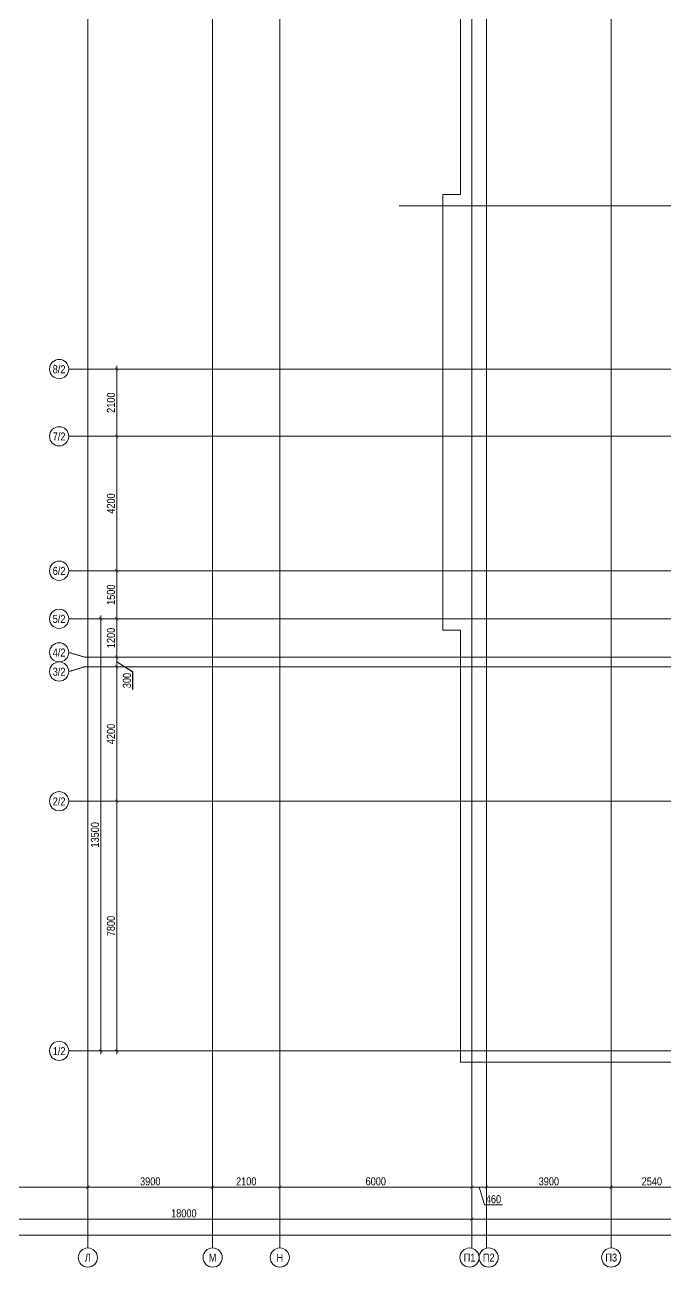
# Model space of a CAD drawing. Header units: millimetres. Extents: x 470010 to 1231400, y -134005 to 421770.
# Drawn here: x 704503 to 724519, y -100366 to -61558 of the extents above; entities that cross this region are included whole.
import ezdxf
from ezdxf.enums import TextEntityAlignment as Align

# ---------------------------------------------------------------- set-up
doc = ezdxf.new("R2010")
doc.units = ezdxf.units.MM
doc.linetypes.add('CENTER2', pattern=[28.575, 19.05, -3.175, 3.175, -3.175])
doc.linetypes.add('DASHED', pattern=[19.05, 12.7, -6.35])
doc.layers.get('Defpoints').update_dxf_attribs({"color": 140})
doc.layers.add('АР_Делит', color=120, linetype='Continuous', lineweight=0, plot=False)
doc.layers.add('РД_Оси_100', color=7, linetype='Continuous', lineweight=0, true_color=0x525252)
doc.layers.add('РД_Оси_размер', color=8, linetype='Continuous', lineweight=0)
doc.styles.add('style1', font='ARIALN.TTF')
doc.styles.add('ккк', font='isocpeur.ttf', dxfattribs={"width": 0.85, "oblique": 15})
doc.dimstyles.new('Dim100_ареал', dxfattribs={"dimscale": 100, "dimtxt": 2.5, "dimasz": 1, "dimexe": 1, "dimexo": 1, "dimgap": 0.5, "dimtad": 1, "dimzin": 12, "dimdsep": 46, "dimtxsty": 'style1', "dimblk": 'ARCHTICK', "dimcen": 1, "dimdle": 1, "dimclrd": 256, "dimclre": 256, "dimaunit": 1, "dimadec": 0, "dimazin": 3, "dimtfac": 1, "dimtmove": 1, "dimatfit": 3, "dimldrblk": 'OPEN30', "dimfxl": 4, "dimfxlon": 1, "dimtolj": 1, "dimtzin": 0, "dimlwd": 9, "dimlwe": 9, "dimarcsym": 0})

# ---------------------------------------------------------------- blocks, each defined once
blk = doc.blocks.new('A-iden')
at = {"linetype": 'Continuous', "lineweight": 5}
blk.add_circle((0, -4), 3, dxfattribs=at)
at = {"color": 0, "linetype": 'Continuous', "lineweight": 20, "style": 'ккк', "width": 0.85}
blk.add_attdef('ID', text='', height=4, dxfattribs=at).set_placement((0.31, -3.85), align=Align.MIDDLE_CENTER)
blk = doc.blocks.new('_ArchTick')
at = {"color": 0, "linetype": 'ByBlock', "const_width": 0.15}
blk.add_lwpolyline([(-0.5, -0.5), (0.5, 0.5)], dxfattribs=at)
blk = doc.blocks.new('*D115')
at = {"layer": 'Defpoints', "color": 0, "transparency": 16777216}
for p in [(28500, -3255), (33600, -3255), (33600, -4255)]:
    blk.add_point(p, dxfattribs=at)
at = {"layer": 'РД_Оси_размер', "lineweight": 9, "transparency": 16777216}
for p, q in [((28500, -3855), (28500, -4355)), ((33600, -3855), (33600, -4355)), ((28400, -4255), (33700, -4255))]:
    blk.add_line(p, q, dxfattribs=at)
at = {"layer": 'РД_Оси_размер', "lineweight": 9, "transparency": 16777216, "xscale": 100, "yscale": 100, "zscale": 100, "rotation": 180}
blk.add_blockref('_ArchTick', (28500, -4255), dxfattribs=at)
at = {"layer": 'РД_Оси_размер', "lineweight": 9, "transparency": 16777216, "xscale": 100, "yscale": 100, "zscale": 100}
blk.add_blockref('_ArchTick', (33600, -4255), dxfattribs=at)
at = {"layer": 'РД_Оси_размер', "color": 0, "transparency": 16777216, "insert": (31050, -4077), "char_height": 250, "attachment_point": 5, "style": 'style1'}
blk.add_mtext('\\A1;5100', dxfattribs=at)
blk = doc.blocks.new('_Open30')
at = {"color": 0, "linetype": 'ByBlock', "lineweight": -2}
for p, q in [((-1, 0.27), (0, 0)), ((0, 0), (-1, -0.27)), ((0, 0), (-1, 0))]:
    blk.add_line(p, q, dxfattribs=at)
blk = doc.blocks.new('*D116')
at = {"layer": 'Defpoints', "color": 0, "transparency": 16777216}
for p in [(33600, -3255), (37500, -3255), (37500, -4255)]:
    blk.add_point(p, dxfattribs=at)
at = {"layer": 'РД_Оси_размер', "lineweight": 9, "transparency": 16777216}
for p, q in [((33600, -3855), (33600, -4355)), ((37500, -3855), (37500, -4355)), ((33500, -4255), (37600, -4255))]:
    blk.add_line(p, q, dxfattribs=at)
at = {"layer": 'РД_Оси_размер', "lineweight": 9, "transparency": 16777216, "xscale": 100, "yscale": 100, "zscale": 100, "rotation": 180}
blk.add_blockref('_ArchTick', (33600, -4255), dxfattribs=at)
at = {"layer": 'РД_Оси_размер', "lineweight": 9, "transparency": 16777216, "xscale": 100, "yscale": 100, "zscale": 100}
blk.add_blockref('_ArchTick', (37500, -4255), dxfattribs=at)
at = {"layer": 'РД_Оси_размер', "color": 0, "transparency": 16777216, "insert": (35550, -4077), "char_height": 250, "attachment_point": 5, "style": 'style1'}
blk.add_mtext('\\A1;3900', dxfattribs=at)
blk = doc.blocks.new('*D117')
at = {"layer": 'Defpoints', "color": 0, "transparency": 16777216}
for p in [(37500, -3255), (39600, -3255), (39600, -4255)]:
    blk.add_point(p, dxfattribs=at)
at = {"layer": 'РД_Оси_размер', "lineweight": 9, "transparency": 16777216}
for p, q in [((37500, -3855), (37500, -4355)), ((39600, -3855), (39600, -4355)), ((37400, -4255), (39700, -4255))]:
    blk.add_line(p, q, dxfattribs=at)
at = {"layer": 'РД_Оси_размер', "lineweight": 9, "transparency": 16777216, "xscale": 100, "yscale": 100, "zscale": 100, "rotation": 180}
blk.add_blockref('_ArchTick', (37500, -4255), dxfattribs=at)
at = {"layer": 'РД_Оси_размер', "lineweight": 9, "transparency": 16777216, "xscale": 100, "yscale": 100, "zscale": 100}
blk.add_blockref('_ArchTick', (39600, -4255), dxfattribs=at)
at = {"layer": 'РД_Оси_размер', "color": 0, "transparency": 16777216, "insert": (38550, -4077), "char_height": 250, "attachment_point": 5, "style": 'style1'}
blk.add_mtext('\\A1;2100', dxfattribs=at)
blk = doc.blocks.new('*D118')
at = {"layer": 'Defpoints', "color": 0, "transparency": 16777216}
for p in [(39600, -3255), (45600, -3255), (45600, -4255)]:
    blk.add_point(p, dxfattribs=at)
at = {"layer": 'РД_Оси_размер', "lineweight": 9, "transparency": 16777216}
for p, q in [((39600, -3855), (39600, -4355)), ((45600, -3855), (45600, -4355)), ((39500, -4255), (45700, -4255))]:
    blk.add_line(p, q, dxfattribs=at)
at = {"layer": 'РД_Оси_размер', "lineweight": 9, "transparency": 16777216, "xscale": 100, "yscale": 100, "zscale": 100, "rotation": 180}
blk.add_blockref('_ArchTick', (39600, -4255), dxfattribs=at)
at = {"layer": 'РД_Оси_размер', "lineweight": 9, "transparency": 16777216, "xscale": 100, "yscale": 100, "zscale": 100}
blk.add_blockref('_ArchTick', (45600, -4255), dxfattribs=at)
at = {"layer": 'РД_Оси_размер', "color": 0, "transparency": 16777216, "insert": (42600, -4077), "char_height": 250, "attachment_point": 5, "style": 'style1'}
blk.add_mtext('\\A1;6000', dxfattribs=at)
blk = doc.blocks.new('*D119')
at = {"layer": 'Defpoints', "color": 0, "transparency": 16777216}
for p in [(45600, -3255), (46060, -3255), (46060, -4255)]:
    blk.add_point(p, dxfattribs=at)
at = {"layer": 'РД_Оси_размер', "lineweight": 9, "transparency": 16777216}
for p, q in [((45600, -3855), (45600, -4355)), ((46060, -3855), (46060, -4355)), ((45500, -4255), (46160, -4255)), ((45830, -4255), (45997, -4813)), ((45997, -4813), (46558, -4813))]:
    blk.add_line(p, q, dxfattribs=at)
at = {"layer": 'РД_Оси_размер', "lineweight": 9, "transparency": 16777216, "xscale": 100, "yscale": 100, "zscale": 100, "rotation": 180}
blk.add_blockref('_ArchTick', (45600, -4255), dxfattribs=at)
at = {"layer": 'РД_Оси_размер', "lineweight": 9, "transparency": 16777216, "xscale": 100, "yscale": 100, "zscale": 100}
blk.add_blockref('_ArchTick', (46060, -4255), dxfattribs=at)
at = {"layer": 'РД_Оси_размер', "color": 0, "transparency": 16777216, "insert": (46278, -4635), "char_height": 250, "attachment_point": 5, "style": 'style1'}
blk.add_mtext('\\A1;460', dxfattribs=at)
blk = doc.blocks.new('*D120')
at = {"layer": 'Defpoints', "color": 0, "transparency": 16777216}
for p in [(46060, -3255), (49960, -3255), (49960, -4255)]:
    blk.add_point(p, dxfattribs=at)
at = {"layer": 'РД_Оси_размер', "lineweight": 9, "transparency": 16777216}
for p, q in [((46060, -3855), (46060, -4355)), ((49960, -3855), (49960, -4355)), ((45960, -4255), (50060, -4255))]:
    blk.add_line(p, q, dxfattribs=at)
at = {"layer": 'РД_Оси_размер', "lineweight": 9, "transparency": 16777216, "xscale": 100, "yscale": 100, "zscale": 100, "rotation": 180}
blk.add_blockref('_ArchTick', (46060, -4255), dxfattribs=at)
at = {"layer": 'РД_Оси_размер', "lineweight": 9, "transparency": 16777216, "xscale": 100, "yscale": 100, "zscale": 100}
blk.add_blockref('_ArchTick', (49960, -4255), dxfattribs=at)
at = {"layer": 'РД_Оси_размер', "color": 0, "transparency": 16777216, "insert": (48010, -4077), "char_height": 250, "attachment_point": 5, "style": 'style1'}
blk.add_mtext('\\A1;3900', dxfattribs=at)
blk = doc.blocks.new('*D121')
at = {"layer": 'Defpoints', "color": 0, "transparency": 16777216}
for p in [(49960, -3255), (52500, -3255), (52500, -4255)]:
    blk.add_point(p, dxfattribs=at)
at = {"layer": 'РД_Оси_размер', "lineweight": 9, "transparency": 16777216}
for p, q in [((49960, -3855), (49960, -4355)), ((52500, -3855), (52500, -4355)), ((49860, -4255), (52600, -4255))]:
    blk.add_line(p, q, dxfattribs=at)
at = {"layer": 'РД_Оси_размер', "lineweight": 9, "transparency": 16777216, "xscale": 100, "yscale": 100, "zscale": 100, "rotation": 180}
blk.add_blockref('_ArchTick', (49960, -4255), dxfattribs=at)
at = {"layer": 'РД_Оси_размер', "lineweight": 9, "transparency": 16777216, "xscale": 100, "yscale": 100, "zscale": 100}
blk.add_blockref('_ArchTick', (52500, -4255), dxfattribs=at)
at = {"layer": 'РД_Оси_размер', "color": 0, "transparency": 16777216, "insert": (51230, -4077), "char_height": 250, "attachment_point": 5, "style": 'style1'}
blk.add_mtext('\\A1;2540', dxfattribs=at)
blk = doc.blocks.new('*D233')
at = {"layer": 'Defpoints', "color": 0, "transparency": 16777216}
for p in [(0, -3255), (114600, -3255), (114600, -5755)]:
    blk.add_point(p, dxfattribs=at)
at = {"layer": 'РД_Оси_размер', "lineweight": 9, "transparency": 16777216}
for p, q in [((0, -5355), (0, -5855)), ((114600, -5355), (114600, -5855)), ((-100, -5755), (114700, -5755))]:
    blk.add_line(p, q, dxfattribs=at)
at = {"layer": 'РД_Оси_размер', "lineweight": 9, "transparency": 16777216, "xscale": 100, "yscale": 100, "zscale": 100, "rotation": 180}
blk.add_blockref('_ArchTick', (0, -5755), dxfattribs=at)
at = {"layer": 'РД_Оси_размер', "lineweight": 9, "transparency": 16777216, "xscale": 100, "yscale": 100, "zscale": 100}
blk.add_blockref('_ArchTick', (114600, -5755), dxfattribs=at)
at = {"layer": 'РД_Оси_размер', "color": 0, "transparency": 16777216, "insert": (57300, -5577), "char_height": 250, "attachment_point": 5, "style": 'style1'}
blk.add_mtext('\\A1;114600', dxfattribs=at)
blk = doc.blocks.new('*D217')
at = {"layer": 'Defpoints', "color": 0, "transparency": 16777216}
for p in [(34000, 13500), (37500, 13500), (37500, 0)]:
    blk.add_point(p, dxfattribs=at)
at = {"layer": 'РД_Оси_размер', "lineweight": 9, "transparency": 16777216}
for p, q in [((34000, -100), (34000, 13600)), ((34400, 13500), (33900, 13500)), ((34400, 0), (33900, 0))]:
    blk.add_line(p, q, dxfattribs=at)
at = {"layer": 'РД_Оси_размер', "lineweight": 9, "transparency": 16777216, "xscale": 100, "yscale": 100, "zscale": 100}
for p, rotation in [((34000, 13500), 90), ((34000, 0), 270)]:
    blk.add_blockref('_ArchTick', p, dxfattribs=dict(at, rotation=rotation))
at = {"layer": 'РД_Оси_размер', "color": 0, "transparency": 16777216, "insert": (33822, 6750), "char_height": 250, "attachment_point": 5, "rotation": 90, "style": 'style1'}
blk.add_mtext('\\A1;13500', dxfattribs=at)
blk = doc.blocks.new('*D191')
at = {"layer": 'Defpoints', "color": 0, "transparency": 16777216}
for p in [(36000, 21300), (34500, 19200), (36000, 19200)]:
    blk.add_point(p, dxfattribs=at)
at = {"layer": 'РД_Оси_размер', "lineweight": 9, "transparency": 16777216}
for p, q in [((34500, 21400), (34500, 19100)), ((34900, 21300), (34400, 21300)), ((34900, 19200), (34400, 19200))]:
    blk.add_line(p, q, dxfattribs=at)
at = {"layer": 'РД_Оси_размер', "lineweight": 9, "transparency": 16777216, "xscale": 100, "yscale": 100, "zscale": 100}
for p, rotation in [((34500, 21300), 90), ((34500, 19200), 270)]:
    blk.add_blockref('_ArchTick', p, dxfattribs=dict(at, rotation=rotation))
at = {"layer": 'РД_Оси_размер', "color": 0, "transparency": 16777216, "insert": (34322, 20250), "char_height": 250, "attachment_point": 5, "rotation": 90, "style": 'style1'}
blk.add_mtext('\\A1;2100', dxfattribs=at)
blk = doc.blocks.new('*D216')
at = {"layer": 'Defpoints', "color": 0, "transparency": 16777216}
for p in [(36000, 19200), (34500, 15000), (36000, 15000)]:
    blk.add_point(p, dxfattribs=at)
at = {"layer": 'РД_Оси_размер', "lineweight": 9, "transparency": 16777216}
for p, q in [((34900, 19200), (34400, 19200)), ((34500, 19300), (34500, 14900)), ((34900, 15000), (34400, 15000))]:
    blk.add_line(p, q, dxfattribs=at)
at = {"layer": 'РД_Оси_размер', "lineweight": 9, "transparency": 16777216, "xscale": 100, "yscale": 100, "zscale": 100}
for p, rotation in [((34500, 19200), 90), ((34500, 15000), 270)]:
    blk.add_blockref('_ArchTick', p, dxfattribs=dict(at, rotation=rotation))
at = {"layer": 'РД_Оси_размер', "color": 0, "transparency": 16777216, "insert": (34322, 17100), "char_height": 250, "attachment_point": 5, "rotation": 90, "style": 'style1'}
blk.add_mtext('\\A1;4200', dxfattribs=at)
blk = doc.blocks.new('*D192')
at = {"layer": 'Defpoints', "color": 0, "transparency": 16777216}
for p in [(36000, 15000), (34500, 13500), (36000, 13500)]:
    blk.add_point(p, dxfattribs=at)
at = {"layer": 'РД_Оси_размер', "lineweight": 9, "transparency": 16777216}
for p, q in [((34900, 15000), (34400, 15000)), ((34500, 15100), (34500, 13400)), ((34900, 13500), (34400, 13500))]:
    blk.add_line(p, q, dxfattribs=at)
at = {"layer": 'РД_Оси_размер', "lineweight": 9, "transparency": 16777216, "xscale": 100, "yscale": 100, "zscale": 100}
for p, rotation in [((34500, 15000), 90), ((34500, 13500), 270)]:
    blk.add_blockref('_ArchTick', p, dxfattribs=dict(at, rotation=rotation))
at = {"layer": 'РД_Оси_размер', "color": 0, "transparency": 16777216, "insert": (34322, 14250), "char_height": 250, "attachment_point": 5, "rotation": 90, "style": 'style1'}
blk.add_mtext('\\A1;1500', dxfattribs=at)
blk = doc.blocks.new('*D193')
at = {"layer": 'Defpoints', "color": 0, "transparency": 16777216}
for p in [(36000, 13500), (34500, 12300), (36000, 12300)]:
    blk.add_point(p, dxfattribs=at)
at = {"layer": 'РД_Оси_размер', "lineweight": 9, "transparency": 16777216}
for p, q in [((34500, 13600), (34500, 12200)), ((34900, 13500), (34400, 13500)), ((34900, 12300), (34400, 12300))]:
    blk.add_line(p, q, dxfattribs=at)
at = {"layer": 'РД_Оси_размер', "lineweight": 9, "transparency": 16777216, "xscale": 100, "yscale": 100, "zscale": 100}
for p, rotation in [((34500, 13500), 90), ((34500, 12300), 270)]:
    blk.add_blockref('_ArchTick', p, dxfattribs=dict(at, rotation=rotation))
at = {"layer": 'РД_Оси_размер', "color": 0, "transparency": 16777216, "insert": (34322, 12900), "char_height": 250, "attachment_point": 5, "rotation": 90, "style": 'style1'}
blk.add_mtext('\\A1;1200', dxfattribs=at)
blk = doc.blocks.new('*D194')
at = {"layer": 'Defpoints', "color": 0, "transparency": 16777216}
for p in [(36000, 12300), (34500, 12000), (36000, 12000)]:
    blk.add_point(p, dxfattribs=at)
at = {"layer": 'РД_Оси_размер', "lineweight": 9, "transparency": 16777216}
for p, q in [((34900, 12300), (34400, 12300)), ((34500, 12400), (34500, 11900)), ((34500, 12150), (35000, 11846)), ((34900, 12000), (34400, 12000)), ((35000, 11846), (35000, 11293))]:
    blk.add_line(p, q, dxfattribs=at)
at = {"layer": 'РД_Оси_размер', "lineweight": 9, "transparency": 16777216, "xscale": 100, "yscale": 100, "zscale": 100}
for p, rotation in [((34500, 12300), 90), ((34500, 12000), 270)]:
    blk.add_blockref('_ArchTick', p, dxfattribs=dict(at, rotation=rotation))
at = {"layer": 'РД_Оси_размер', "color": 0, "transparency": 16777216, "insert": (34822, 11570), "char_height": 250, "attachment_point": 5, "rotation": 90, "style": 'style1'}
blk.add_mtext('\\A1;300', dxfattribs=at)
blk = doc.blocks.new('*D195')
at = {"layer": 'Defpoints', "color": 0, "transparency": 16777216}
for p in [(36000, 12000), (34500, 7800), (36000, 7800)]:
    blk.add_point(p, dxfattribs=at)
at = {"layer": 'РД_Оси_размер', "lineweight": 9, "transparency": 16777216}
for p, q in [((34500, 12100), (34500, 7700)), ((34900, 12000), (34400, 12000)), ((34900, 7800), (34400, 7800))]:
    blk.add_line(p, q, dxfattribs=at)
at = {"layer": 'РД_Оси_размер', "lineweight": 9, "transparency": 16777216, "xscale": 100, "yscale": 100, "zscale": 100}
for p, rotation in [((34500, 12000), 90), ((34500, 7800), 270)]:
    blk.add_blockref('_ArchTick', p, dxfattribs=dict(at, rotation=rotation))
at = {"layer": 'РД_Оси_размер', "color": 0, "transparency": 16777216, "insert": (34322, 9900), "char_height": 250, "attachment_point": 5, "rotation": 90, "style": 'style1'}
blk.add_mtext('\\A1;4200', dxfattribs=at)
blk = doc.blocks.new('*D196')
at = {"layer": 'Defpoints', "color": 0, "transparency": 16777216}
for p in [(36000, 7800), (34500, 0), (36000, 0)]:
    blk.add_point(p, dxfattribs=at)
at = {"layer": 'РД_Оси_размер', "lineweight": 9, "transparency": 16777216}
for p, q in [((34900, 7800), (34400, 7800)), ((34500, 7900), (34500, -100)), ((34900, 0), (34400, 0))]:
    blk.add_line(p, q, dxfattribs=at)
at = {"layer": 'РД_Оси_размер', "lineweight": 9, "transparency": 16777216, "xscale": 100, "yscale": 100, "zscale": 100}
for p, rotation in [((34500, 7800), 90), ((34500, 0), 270)]:
    blk.add_blockref('_ArchTick', p, dxfattribs=dict(at, rotation=rotation))
at = {"layer": 'РД_Оси_размер', "color": 0, "transparency": 16777216, "insert": (34322, 3900), "char_height": 250, "attachment_point": 5, "rotation": 90, "style": 'style1'}
blk.add_mtext('\\A1;7800', dxfattribs=at)
blk = doc.blocks.new('*D214')
at = {"layer": 'Defpoints', "color": 0, "transparency": 16777216}
for p in [(27600, -3255), (45600, -3253), (45600, -5255)]:
    blk.add_point(p, dxfattribs=at)
at = {"layer": 'РД_Оси_размер', "lineweight": 9, "transparency": 16777216}
for p, q in [((27600, -4855), (27600, -5355)), ((45600, -4855), (45600, -5355)), ((27500, -5255), (45700, -5255))]:
    blk.add_line(p, q, dxfattribs=at)
at = {"layer": 'РД_Оси_размер', "lineweight": 9, "transparency": 16777216, "xscale": 100, "yscale": 100, "zscale": 100, "rotation": 180}
blk.add_blockref('_ArchTick', (27600, -5255), dxfattribs=at)
at = {"layer": 'РД_Оси_размер', "lineweight": 9, "transparency": 16777216, "xscale": 100, "yscale": 100, "zscale": 100}
blk.add_blockref('_ArchTick', (45600, -5255), dxfattribs=at)
at = {"layer": 'РД_Оси_размер', "color": 0, "transparency": 16777216, "insert": (36600, -5077), "char_height": 250, "attachment_point": 5, "style": 'style1'}
blk.add_mtext('\\A1;18000', dxfattribs=at)
blk = doc.blocks.new('*D213')
at = {"layer": 'Defpoints', "color": 0, "transparency": 16777216}
for p in [(45600, -3255), (83100, -3255), (83100, -5255)]:
    blk.add_point(p, dxfattribs=at)
at = {"layer": 'РД_Оси_размер', "lineweight": 9, "transparency": 16777216}
for p, q in [((45600, -4855), (45600, -5355)), ((83100, -4855), (83100, -5355)), ((45500, -5255), (83200, -5255))]:
    blk.add_line(p, q, dxfattribs=at)
at = {"layer": 'РД_Оси_размер', "lineweight": 9, "transparency": 16777216, "xscale": 100, "yscale": 100, "zscale": 100, "rotation": 180}
blk.add_blockref('_ArchTick', (45600, -5255), dxfattribs=at)
at = {"layer": 'РД_Оси_размер', "lineweight": 9, "transparency": 16777216, "xscale": 100, "yscale": 100, "zscale": 100}
blk.add_blockref('_ArchTick', (83100, -5255), dxfattribs=at)
at = {"layer": 'РД_Оси_размер', "color": 0, "transparency": 16777216, "insert": (64350, -5077), "char_height": 250, "attachment_point": 5, "style": 'style1'}
blk.add_mtext('\\A1;37500', dxfattribs=at)
blk = doc.blocks.new('СОШ_2200_АР_ОСИ_М100_28.05.24')
at = {"layer": 'АР_Делит', "color": 251, "linetype": 'DASHED', "true_color": 0x636466}
blk.add_lwpolyline([(114955, 135155), (114955, -355), (93595.036, -355), (93595.036, 13855), (94145, 13855), (94145, 68320), (66055, 68320), (66055, 13857.73), (83455, 13857.73), (83455, -355), (45245, -355), (45245, 13145), (44695, 13145), (44695, 26755), (45245, 26755), (45245, 68320), (20455, 68320), (20455, 26755), (27955, 26755), (27955, 13145), (-355, 13145), (-355, 100855)], dxfattribs=at)
at = {"layer": 'РД_Оси_100', "color": 251, "linetype": 'CENTER2', "true_color": 0x636466}
for p, q in [((37500, -6155), (37500, 139938.679)), ((39600, -6155), (39600, 139938.679)), ((49960, -6155), (49960, 139938.679)), ((43327.994, 26400), (71363.995, 26400)), ((71363.995, 19200), (33000, 19200)), ((71363.995, 15000), (33000, 15000)), ((33000, 13500), (85055, 13500)), ((33000, 7800), (85055, 7800)), ((33000, 0), (85055, 0))]:
    blk.add_line(p, q, dxfattribs=at)
for points in [[(33600, 139938.679), (33600, -6155)], [(45530, 139938.679), (45600, 139538.679), (45600, -6163.457)], [(46060, -6163.105), (46060, 139538.679), (46130, 139938.679)], [(33000, 21300), (71363.995, 21300)], [(85055, 12300), (33500, 12300), (33000, 12450)], [(85055, 12000), (33500, 12000), (33000, 11850)]]:
    blk.add_lwpolyline(points, dxfattribs=at)
at = {"layer": 'РД_Оси_100', "color": 251, "true_color": 0x636466}
ref = blk.add_blockref('A-iden', (32700, 21700), dxfattribs=dict(at, xscale=100, yscale=100, zscale=100))
ref.add_attrib('ID', '8/2', dxfattribs={"layer": '0', "linetype": 'Continuous', "height": 250, "style": 'style1'}).set_placement((32700, 21300), align=Align.MIDDLE)
ref = blk.add_blockref('A-iden', (32700, 19600), dxfattribs=dict(at, xscale=100, yscale=100, zscale=100))
ref.add_attrib('ID', '7/2', dxfattribs={"layer": '0', "linetype": 'Continuous', "height": 250, "style": 'style1'}).set_placement((32700, 19200), align=Align.MIDDLE)
ref = blk.add_blockref('A-iden', (32700, 15400), dxfattribs=dict(at, xscale=100, yscale=100, zscale=100))
ref.add_attrib('ID', '6/2', dxfattribs={"layer": '0', "linetype": 'Continuous', "height": 250, "style": 'style1'}).set_placement((32700, 15000), align=Align.MIDDLE)
ref = blk.add_blockref('A-iden', (32700, 13900), dxfattribs=dict(at, xscale=100, yscale=100, zscale=100))
ref.add_attrib('ID', '5/2', dxfattribs={"layer": '0', "linetype": 'Continuous', "height": 250, "style": 'style1'}).set_placement((32700, 13500), align=Align.MIDDLE)
ref = blk.add_blockref('A-iden', (32700, 12850), dxfattribs=dict(at, xscale=100, yscale=100, zscale=100))
ref.add_attrib('ID', '4/2', dxfattribs={"layer": '0', "linetype": 'Continuous', "height": 250, "style": 'style1'}).set_placement((32700, 12450), align=Align.MIDDLE)
ref = blk.add_blockref('A-iden', (32700, 12250), dxfattribs=dict(at, xscale=100, yscale=100, zscale=100))
ref.add_attrib('ID', '3/2', dxfattribs={"layer": '0', "linetype": 'Continuous', "height": 250, "style": 'style1'}).set_placement((32700, 11850), align=Align.MIDDLE)
ref = blk.add_blockref('A-iden', (32700, 8200), dxfattribs=dict(at, xscale=100, yscale=100, zscale=100))
ref.add_attrib('ID', '2/2', dxfattribs={"layer": '0', "linetype": 'Continuous', "height": 250, "style": 'style1'}).set_placement((32700, 7800), align=Align.MIDDLE)
ref = blk.add_blockref('A-iden', (32700, 400), dxfattribs=dict(at, xscale=100, yscale=100, zscale=100))
ref.add_attrib('ID', '1/2', dxfattribs={"layer": '0', "linetype": 'Continuous', "height": 250, "style": 'style1'}).set_placement((32700, 0), align=Align.MIDDLE)
ref = blk.add_blockref('A-iden', (33600, -6054.999), dxfattribs=dict(at, xscale=100, yscale=100, zscale=100))
ref.add_attrib('ID', 'Л', dxfattribs={"layer": '0', "linetype": 'Continuous', "height": 250, "style": 'style1'}).set_placement((33600, -6454.999), align=Align.MIDDLE)
ref = blk.add_blockref('A-iden', (37500, -6054.999), dxfattribs=dict(at, xscale=100, yscale=100, zscale=100))
ref.add_attrib('ID', 'М', dxfattribs={"layer": '0', "linetype": 'Continuous', "height": 250, "style": 'style1'}).set_placement((37500, -6454.999), align=Align.MIDDLE)
ref = blk.add_blockref('A-iden', (39600, -6054.999), dxfattribs=dict(at, xscale=100, yscale=100, zscale=100))
ref.add_attrib('ID', 'Н', dxfattribs={"layer": '0', "linetype": 'Continuous', "height": 250, "style": 'style1'}).set_placement((39600, -6454.999), align=Align.MIDDLE)
ref = blk.add_blockref('A-iden', (45529.266, -6054.999), dxfattribs=dict(at, xscale=100, yscale=100, zscale=100))
ref.add_attrib('ID', 'П1', dxfattribs={"layer": '0', "linetype": 'Continuous', "height": 250, "style": 'style1'}).set_placement((45529.266, -6454.999), align=Align.MIDDLE)
ref = blk.add_blockref('A-iden', (46129.266, -6054.999), dxfattribs=dict(at, xscale=100, yscale=100, zscale=100))
ref.add_attrib('ID', 'П2', dxfattribs={"layer": '0', "linetype": 'Continuous', "height": 250, "style": 'style1'}).set_placement((46129.266, -6454.999), align=Align.MIDDLE)
ref = blk.add_blockref('A-iden', (49960, -6054.999), dxfattribs=dict(at, xscale=100, yscale=100, zscale=100))
ref.add_attrib('ID', 'П3', dxfattribs={"layer": '0', "linetype": 'Continuous', "height": 250, "style": 'style1'}).set_placement((49960, -6454.999), align=Align.MIDDLE)
at = {"layer": 'РД_Оси_размер', "color": 251, "true_color": 0x636466}
for base, p1, p2, picture, middle in [((34500, 19200), (36000, 21300), (36000, 19200), '*D191', (34322.357, 20250)), ((34500, 15000), (36000, 19200), (36000, 15000), '*D216', (34322.357, 17100)), ((34500, 13500), (36000, 15000), (36000, 13500), '*D192', (34322.357, 14250)), ((34000, 13500), (37500, 0), (37500.05, 13500), '*D217', (33822.357, 6750)), ((34500, 12300), (36000, 13500), (36000, 12300), '*D193', (34322.357, 12900)), ((34500, 7800), (36000, 12000), (36000, 7800), '*D195', (34322.357, 9900)), ((34500, 0), (36000, 7800), (36000, 0), '*D196', (34322.357, 3900))]:
    dim = blk.add_linear_dim(base=base, p1=p1, p2=p2, angle=90, dimstyle='Dim100_ареал', dxfattribs=at)
    dim.commit()
    dim.dimension.update_dxf_attribs({"geometry": picture, "text_midpoint": middle})
dim = blk.add_linear_dim(base=(34500, 12000), p1=(36000, 12300), p2=(36000, 12000), angle=90, dimstyle='Dim100_ареал', dxfattribs=at)
dim.commit()
dim.dimension.update_dxf_attribs({"geometry": '*D194', "text_midpoint": (35000, 11795.682), "dimtype": 128})
for base, p1, p2, picture, middle in [((114600, -5755), (0, -3255), (114600, -3255), '*D233', (57300, -5577.357)), ((45600, -5255), (27600, -3255), (45600, -3253.064), '*D214', (36600, -5077.357)), ((33600, -4255), (28500, -3255), (33600, -3255), '*D115', (31050, -4077.357)), ((37500, -4255), (33600, -3255), (37500, -3255), '*D116', (35550, -4077.357)), ((39600, -4255), (37500, -3255), (39600, -3255), '*D117', (38550, -4077.357)), ((45600, -4255), (39600, -3255), (45600, -3255), '*D118', (42600, -4077.357)), ((46060, -4255), (45600, -3255), (46060, -3255), '*D119', (46047.379, -4635.286)), ((83100, -5255), (45600, -3255), (83100, -3255), '*D213', (64350, -5077.357)), ((49960, -4255), (46060, -3255), (49960, -3255), '*D120', (48010, -4077.357)), ((52500, -4255), (49960, -3255), (52500, -3255), '*D121', (51230, -4077.357))]:
    dim = blk.add_linear_dim(base=base, p1=p1, p2=p2, dimstyle='Dim100_ареал', dxfattribs=at)
    dim.commit()
    dim.dimension.update_dxf_attribs({"geometry": picture, "text_midpoint": middle})
blk = doc.blocks.new('A$C9108343f')
at = {"layer": 'РД_Оси_100'}
blk.add_blockref('СОШ_2200_АР_ОСИ_М100_28.05.24', (7155, 6755), dxfattribs=at)
at = {"layer": 'Defpoints', "color": 18, "true_color": 0x000000, "style": 'style1'}
for p in [(143949, 316089), (143975, 281640), (143890, 273245), (143840, 264277), (143968, 254892), (12252, 104178), (12383, 96023)]:
    blk.add_attdef('АР-ПОМЕЩЕНИЕ:НАИМЕНОВАНИЕ', text='', height=100, dxfattribs=at).set_placement(p, align=Align.MIDDLE)
at = {"layer": 'Defpoints', "color": 18, "true_color": 0x000000, "style": 'style1', "flags": 8}
for p in [(143951, 279099), (143848, 269251), (143875, 260094), (144050, 250825), (143343, 237876), (155897, 237966), (163419, 238153), (183037, 237966)]:
    blk.add_attdef('АР-ПОМЕЩЕНИЕ:НАИМЕНОВАНИЕ', text='', height=100, dxfattribs=at).set_placement(p, align=Align.MIDDLE)

msp = doc.modelspace()

# ---------------------------------------------------------------- block references
msp.add_blockref('A$C9108343f', (665718.612, -100366.242))
at = {"layer": 'РД_Оси_100'}
msp.add_blockref('СОШ_2200_АР_ОСИ_М100_28.05.24', (672873.57, -93611.242), dxfattribs=at)

doc.saveas('drawing.dxf')
